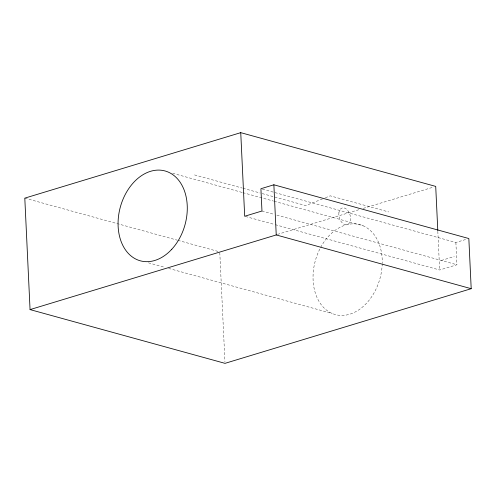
<?xml version="1.0" encoding="UTF-8"?>
<svg xmlns="http://www.w3.org/2000/svg" width="496" height="496" viewBox="0 0 496 496"><rect width="100%" height="100%" fill="white"/><g stroke="black" fill="none" stroke-linecap="round" stroke-linejoin="round"><path stroke-width="0.37" stroke-dasharray="2.48 1.86" d="M322.543 198.896L305.741 205.58L260.97 193.235M325.339 197.78L330.237 195.833L388.728 211.959M277.45 234.397L359.538 209.504M363.233 208.382L433.492 187.079M262.409 189.131L455.88 242.47L466.674 239.196M441.335 260.462L454.286 256.531M275.317 224.694L439.654 269.998L456.928 264.759L455.88 242.47M194.556 174.927L242.315 188.096M243.059 188.3L260.22 193.031M172.614 173.278L242.085 192.429M242.829 192.634L273.457 201.078M274.207 201.283L363.097 225.785M261.969 211.011L273.873 214.297M276.849 215.115L456.928 264.759M245.439 216.454L274.567 224.49M24.8 198.14L177.184 240.151M177.934 240.355L219.015 251.683M148.428 262.824L164.864 267.356M168.597 268.386L332.184 313.484M437.825 231.297L439.654 269.998M219.796 252.662L224.948 361.795M320.633 247.448A46.599 33.53 -74.6 0 1 359.457 224.564A46.599 33.53 -74.6 0 1 382.249 262.824M382.23 263.568A46.599 33.53 -74.6 0 1 335.823 314.706A46.599 33.53 -74.6 0 1 320.286 248.105M338.923 212.592A8.736 5.524 73.1 0 0 346.568 224.806A8.736 5.524 73.1 0 0 348.533 211.544A8.736 5.524 73.1 0 0 338.923 212.592"/><path stroke-width="0.74" d="M240.746 132.655L24.8 198.14L30.058 309.597L225.017 363.345L471.2 288.697L468.838 238.539L273.873 184.791L260.915 188.722L261.969 211.011L244.689 216.25L240.746 132.655L435.711 186.403L437.794 230.522M30.058 309.597L276.235 234.949L471.2 288.697M273.873 184.791L276.235 234.949M171.777 249.259A46.599 33.53 -74.6 0 0 168.132 172.038A46.599 33.53 -74.6 0 0 118.129 226.362A46.599 33.53 -74.6 0 0 171.777 249.259"/></g></svg>
